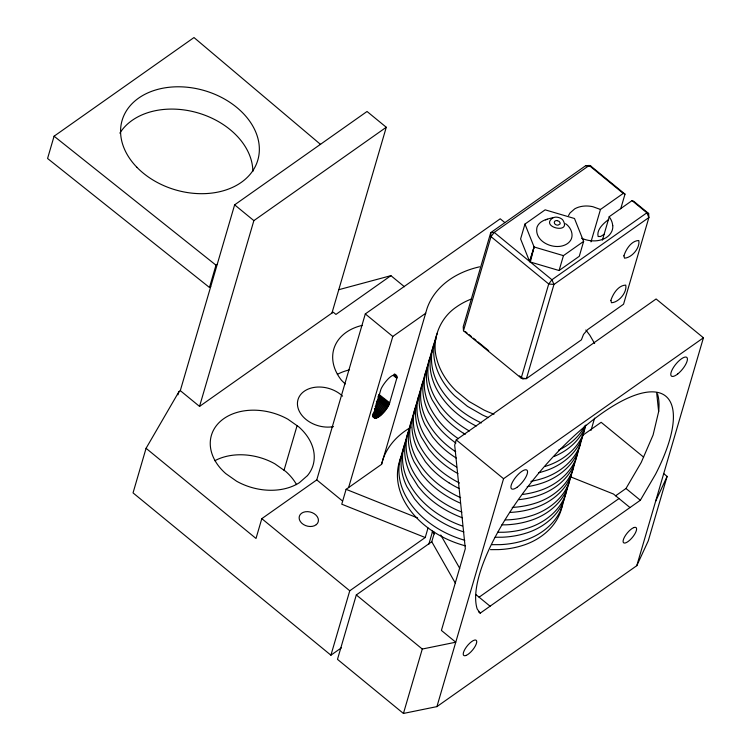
<?xml version="1.0" encoding="UTF-8"?>
<svg xmlns="http://www.w3.org/2000/svg" width="751" height="751" viewBox="0 0 751 751"><rect width="100%" height="100%" fill="white"/><g stroke="black" fill="none" stroke-linecap="round" stroke-linejoin="round"><path stroke-width="1.13" d="M396.913 377.565C394.162 368.694 381.358 386.145 380.626 390.276L373.669 414.054C373.698 426.136 389.365 407.258 389.656 402.78L396.8 378.251L396.913 377.565L394.153 375.378M566.235 490.253C563.879 511.6 545.357 527.418 525.681 533.257A84.15 61.544 16.3 0 1 502.353 537.218L495.134 537.256M567.681 485.287C565.325 506.634 546.812 522.452 527.127 528.291A84.15 61.544 16.3 0 1 503.808 532.252L497.613 532.281M569.971 476.819C568.113 498.608 549.319 514.961 529.305 520.856A84.15 61.544 16.3 0 1 505.986 524.827L501.856 524.846M573.36 466.531L573.586 464.437M584.344 428.314C581.987 449.661 563.475 465.479 543.79 471.318A84.15 61.544 16.3 0 1 538.514 472.783M657.51 393.928A143.798 49.331 -50.6 0 1 658.655 411.595L653.098 434.979L641.204 462.494L625.987 488.488L615.642 495.791M562.386 504.728C558.913 525.137 541.133 539.941 522.058 545.639A84.15 61.544 16.3 0 1 498.739 549.601L490.478 549.648M563.832 499.762C560.359 520.171 542.579 534.975 523.503 540.673A84.15 61.544 16.3 0 1 500.185 544.644L491.924 544.682M571.079 474.998C567.606 495.407 549.826 510.211 530.75 515.909A84.15 61.544 16.3 0 1 507.432 519.88L505.367 519.889M573.248 467.573C569.774 487.972 551.994 502.776 532.919 508.483A84.15 61.544 16.3 0 1 509.6 512.445M574.703 462.607C571.229 483.015 553.449 497.819 534.374 503.517A84.15 61.544 16.3 0 1 512.22 507.423M576.871 455.181C573.398 475.59 555.618 490.394 536.543 496.092A84.15 61.544 16.3 0 1 519.016 499.64M578.326 450.225C574.853 470.624 557.064 485.428 537.998 491.135A84.15 61.544 16.3 0 1 522.752 494.421M580.495 442.79C577.021 463.198 559.242 478.002 540.166 483.7A84.15 61.544 16.3 0 1 527.183 486.676M581.941 437.842C578.467 458.251 560.687 473.055 541.612 478.753A84.15 61.544 16.3 0 1 530.863 481.363M585.564 425.46C582.091 445.869 564.311 460.673 545.235 466.371M583.63 241.4L563.438 255.64L534.102 246.976L530.337 262.024L559.091 270.52L579.284 256.279L583.63 241.4L574.487 218.503L545.142 209.839L524.949 224.08L520.603 238.949L529.755 261.855L534.102 246.976L524.949 224.08M428.004 528.009L425.226 537.528L341.761 504.203L346.098 489.333L381.564 464.334L382.879 459.509A98.39 71.955 16.3 0 1 410.778 427.357M381.564 464.334L427.066 308.398A98.39 71.955 16.3 0 1 479.551 266.821M320.593 144.455L193.993 37.55L54.081 136.203L47.566 158.489L209.473 287.473L210.721 286.591M331.951 313.045L386.277 127.266L367.042 111.486L234.631 204.845L180.296 390.633L179.048 391.515L146.069 448.3L133.04 492.891L330.919 655.191L341.47 647.756M209.473 287.473L215.997 265.178L217.246 264.296M180.296 390.633L199.541 406.413L253.866 220.625L386.277 127.266M504.653 222.437L500.213 218.804L365.305 313.927L316.772 479.898L261.808 518.65L256.007 538.467L146.069 448.3M284.038 470.257L297.077 425.676M348.605 487.577L392.792 336.467L425.742 313.233M330.919 655.191L349.759 590.784L425.226 537.528M434.557 532.187L431.769 541.743L356.312 594.942L337.481 659.35L403.437 713.45L436.922 706.616L636.792 565.681L648.282 540.814L667.113 476.406L663.499 473.449M602.405 240.142L609.268 216.673L632.032 200.62L633.806 201.343L648.657 213.519L648.892 217.527L623.546 304.23L587.676 329.567L583.518 334.411L581.405 339.837L526.432 378.598L522.968 378.823L521.194 378.119L463.48 330.778L491.004 236.649L490.741 232.622L585.677 165.68L589.169 165.464L590.943 166.187L625.01 194.124L620.73 208.759M636.792 565.681L703.434 337.79L656.102 298.973L456.232 439.898L454.693 445.165L465.31 548.69L441.41 630.436L455.754 642.208L422.278 649.042L356.312 594.942M428.783 544.344L432.67 531.07M403.437 713.45L422.278 649.042M559.091 270.52L563.438 255.64M436.922 706.616L503.564 478.716L703.434 337.79M590.99 241.869L600.471 209.463L623.236 193.411L625.01 194.124M591.028 430.361L594.595 418.147M529.558 261.386L534.102 246.976M177.94 394.819L179.048 391.515M437.439 333.115C433.139 342.878 432.726 354.031 435.383 364.291A84.009 61.441 16.3 0 0 444.545 383.883A84.375 61.713 16.3 0 0 454.665 395.871L467.469 406.375L482.424 414.946A84.009 61.441 16.3 0 0 488.45 417.584M585.846 425.066C580.87 439.664 568.347 450.478 554.426 456.355M655.623 501.283L667.113 476.406M568.526 215.546L570.009 212.965L574.759 208.825A23.29 17.038 16.3 0 1 585.113 206.018A22.905 16.747 16.3 0 1 592.961 206.741L600.471 209.463M584.832 425.873C579.293 436.678 569.624 445.014 558.669 450.037M640.34 500.26L655.548 474.266A143.798 49.331 -50.6 0 0 595.825 417.753A143.798 49.331 -50.6 0 0 477.195 608.986L480.218 613.154L640.34 500.26L625.987 488.488M604.442 234.096L600.678 236.481L598.143 236.527C596.322 229.712 603.626 223.207 608.723 219.461M199.541 406.413L333.2 312.163L335.95 314.416L390.914 275.664L404.432 286.751M582.091 435.749L601.157 422.306L643.626 457.143M479.091 597.186L619.002 498.542M553.496 217.471C538.27 226.924 572.778 235.138 562.602 219.686C560.64 217.912 557.955 216.973 555.318 217.142C548.746 218.766 539.781 219.883 537.003 227.177C533.952 241.184 552.661 249.839 564.179 245.295A17.677 12.927 16.3 0 0 569.183 242.113C574.806 236.649 571.398 227.497 565.541 223.695M338.861 289.679L390.914 275.664M545.414 219.836L547.563 219.33M585.677 165.68L590.943 166.187M557.308 220.597L559.185 221.442L560.133 222.916A2.938 2.15 16.3 0 1 559.936 224.051L558.087 225.112A3.201 2.337 16.3 0 1 556.557 224.971C554.341 224.737 553.158 221.226 555.806 220.663A2.938 2.15 16.3 0 1 557.411 220.681M570.15 476.688L613.501 494.036L629.995 507.554M346.098 489.333L417.631 517.955M648.657 213.519L646.883 212.805L632.032 200.62M458.382 438.697C446.535 430.839 436.481 420.091 430.041 407.38A84.844 62.051 16.3 0 1 424.456 388.098A85.116 62.249 16.3 0 1 426.437 369.361A84.159 61.544 16.3 0 1 428.323 364.488M455.726 451.755C443.484 443.785 433.027 432.848 426.418 419.771A84.844 62.051 16.3 0 1 420.832 400.49A85.116 62.249 16.3 0 1 422.813 381.752A84.159 61.544 16.3 0 1 424.7 376.889M376.373 401.428L386.371 409.088M376.58 403.062L385.676 410.037M375.829 403.991L384.944 410.966M375.969 405.587L384.183 411.877M377.659 399.523L387.619 407.183M377.04 400.471L387.028 408.131M375.171 406.451L383.385 412.75M375.284 407.971L382.588 413.585M378.222 398.574L388.164 406.244M374.467 408.732L381.771 414.364M377.819 396.95L388.642 405.324M374.561 410.149L380.954 415.087M378.26 396.049L389.056 404.432M374.665 411.501L380.137 415.754M378.626 395.186L389.394 403.587M373.876 412.083L379.349 416.345M378.917 394.369L389.656 402.78M374.026 413.294L378.579 416.861M393.233 375.434L396.8 378.251M373.285 413.707L377.828 417.293M372.59 414.045L377.124 417.64M394.191 374.749L396.941 376.936M54.081 136.203L215.997 265.178M372.843 415.012L376.467 417.894M373.134 415.894L375.857 418.063M394.153 374.195L396.894 376.392M372.59 415.96L375.293 418.138M394.942 374.458L396.763 375.932M394.735 374.064L396.556 375.547M373.003 416.655L374.805 418.119M372.58 416.542L374.373 418.007M623.236 193.411L589.169 165.464L494.224 232.406L491.004 236.649L548.718 283.981L553.956 284.469L648.892 217.527L646.883 212.805L551.938 279.748L548.718 283.981L521.194 378.119L526.432 378.598L553.956 284.469L551.938 279.748L494.224 232.406L490.741 232.622L463.217 326.751L463.48 330.778M465.254 331.482L467.056 332.965M468.859 334.439L471.562 336.664M473.374 338.138L476.078 340.363M477.88 341.836L488.704 350.717M519.363 375.866L522.968 378.823M234.631 204.845L253.866 220.625M365.305 313.927L392.792 336.467M456.232 439.898L503.564 478.716M475.73 594.435L490.084 606.207M478.425 611.689L480.218 613.154M316.772 479.898L342.484 500.983M261.808 518.65L349.759 590.784M345.225 383.986L341.442 380.222A52.983 38.742 16.3 0 1 362.235 325.38M585.846 329.999L589.845 335.265L594.623 343.526M440.724 534.984L459.753 568.385M431.769 541.743L455.406 583.245M656.674 392.942L658.655 411.595M471.581 298.945A84.234 61.601 16.3 0 0 456.636 306.83C439.804 317.964 431.112 339.799 436.829 359.325A84.009 61.441 16.3 0 0 442.095 372.534A84.375 61.713 16.3 0 0 456.11 390.905L468.924 401.41L483.869 409.98A84.009 61.441 16.3 0 0 494.017 414.186M434.482 533.914A60.409 44.178 16.3 0 1 432.163 531.924M402.968 451.191A84.159 61.544 16.3 0 0 399.588 462.128A85.116 62.249 16.3 0 0 399.1 474.792A84.844 62.051 16.3 0 0 404.695 494.074C411.632 507.901 422.935 519.157 435.927 527.39A83.915 61.375 16.3 0 0 464.785 540.298M465.385 545.836A83.915 61.375 16.3 0 1 434.472 532.356C421.489 524.123 410.177 512.867 403.24 499.04A84.844 62.051 16.3 0 1 397.645 479.758A85.116 62.249 16.3 0 1 399.626 461.02A84.159 61.544 16.3 0 1 401.513 456.157M455.904 443.052A83.089 60.765 16.3 0 1 441.269 430.436L436.303 424.644L428.596 412.337A84.844 62.051 16.3 0 1 423.001 393.064A85.116 62.249 16.3 0 1 424.982 374.327A84.159 61.544 16.3 0 1 426.868 369.454M463.451 433.261A83.089 60.765 16.3 0 1 444.892 418.035L439.936 412.243L432.219 399.945A84.844 62.051 16.3 0 1 426.624 380.663A85.116 62.249 16.3 0 1 428.605 361.926A84.159 61.544 16.3 0 1 430.492 357.063M456.204 458.026A83.089 60.765 16.3 0 1 437.645 442.808L432.689 437.016L424.972 424.719A84.844 62.051 16.3 0 1 419.387 405.437A85.116 62.249 16.3 0 1 421.367 386.699A84.159 61.544 16.3 0 1 423.254 381.827M448.957 482.809A83.089 60.765 16.3 0 1 430.398 467.591L425.441 461.799L417.725 449.502A84.844 62.051 16.3 0 1 412.139 430.22A85.116 62.249 16.3 0 1 414.12 411.482A84.159 61.544 16.3 0 1 416.448 405.662M434.557 343.723A84.159 61.544 16.3 0 0 432.229 349.544A85.116 62.249 16.3 0 0 430.248 368.281A84.844 62.051 16.3 0 0 435.843 387.563C442.78 401.381 454.083 412.646 467.075 420.87A83.915 61.375 16.3 0 0 476.153 426.033M432.388 351.168A84.159 61.544 16.3 0 0 430.051 356.988A85.116 62.249 16.3 0 0 428.07 375.716A84.844 62.051 16.3 0 0 433.665 394.998C440.602 408.826 451.905 420.081 464.897 428.314A83.915 61.375 16.3 0 0 469.347 430.999M406.591 438.8A84.159 61.544 16.3 0 0 404.705 443.672A85.116 62.249 16.3 0 0 402.724 462.409A84.844 62.051 16.3 0 0 408.309 481.691C415.247 495.51 426.559 506.775 439.551 515.008A83.915 61.375 16.3 0 0 462.306 525.972M405.136 443.766A84.159 61.544 16.3 0 0 403.249 448.638A85.116 62.249 16.3 0 0 401.269 467.375A84.844 62.051 16.3 0 0 406.864 486.657L414.58 498.955L419.537 504.747A83.089 60.765 16.3 0 0 438.096 519.964A83.915 61.375 16.3 0 0 460.851 530.938A84.844 62.051 16.3 0 0 463.883 531.952M410.206 426.427A84.159 61.544 16.3 0 0 408.328 431.299A85.116 62.249 16.3 0 0 406.338 450.037A84.844 62.051 16.3 0 0 411.933 469.319C418.87 483.137 430.182 494.393 443.165 502.626A83.915 61.375 16.3 0 0 461.921 512.116M408.76 431.374A84.159 61.544 16.3 0 0 406.882 436.237A85.116 62.249 16.3 0 0 404.892 454.975A84.844 62.051 16.3 0 0 410.487 474.256L418.204 486.564L423.16 492.356A83.089 60.765 16.3 0 0 441.719 507.573A83.915 61.375 16.3 0 0 462.466 517.814M417.903 400.696A84.159 61.544 16.3 0 0 415.566 406.516A85.116 62.249 16.3 0 0 413.585 425.254A84.844 62.051 16.3 0 0 419.18 444.536C426.117 458.354 437.429 469.619 450.412 477.843A83.915 61.375 16.3 0 0 459.49 483.006M414.28 413.088A84.159 61.544 16.3 0 0 411.952 418.898A85.116 62.249 16.3 0 0 409.962 437.636A84.844 62.051 16.3 0 0 415.556 456.918C422.494 470.746 433.806 482.001 446.789 490.234A83.915 61.375 16.3 0 0 460.645 497.66M412.825 418.044A84.159 61.544 16.3 0 0 410.497 423.864A85.116 62.249 16.3 0 0 408.516 442.602A84.844 62.051 16.3 0 0 414.101 461.884L421.818 474.181L426.784 479.973A83.089 60.765 16.3 0 0 445.343 495.2A83.915 61.375 16.3 0 0 460.166 503.057M420.654 390.229A84.159 61.544 16.3 0 0 419.189 394.144A85.116 62.249 16.3 0 0 417.209 412.881A84.844 62.051 16.3 0 0 422.794 432.154C429.732 445.981 441.044 457.237 454.026 465.47A83.915 61.375 16.3 0 0 456.683 467.103M420.072 393.271A84.159 61.544 16.3 0 0 417.744 399.081A85.116 62.249 16.3 0 0 415.763 417.819A84.844 62.051 16.3 0 0 421.349 437.101L429.065 449.408L434.031 455.2A83.089 60.765 16.3 0 0 452.581 470.417A83.915 61.375 16.3 0 0 457.95 473.609M436.002 338.776A84.159 61.544 16.3 0 0 433.674 344.596A85.116 62.249 16.3 0 0 431.694 363.334A84.844 62.051 16.3 0 0 437.289 382.616C444.226 396.444 455.528 407.699 468.521 415.932A83.915 61.375 16.3 0 0 481.41 422.926M458.983 488.441A83.915 61.375 16.3 0 1 448.957 482.818M465.207 434.36A83.915 61.375 16.3 0 1 463.451 433.261M581.574 238.245A22.999 16.822 16.3 0 0 583.433 238.996A23.197 16.963 16.3 0 0 595.13 240.874C601.711 240.602 608.892 237.72 611.774 231.402A22.905 16.747 16.3 0 0 612.807 225.619M609.164 216.757A22.999 16.822 16.3 0 1 612.685 225.638M337.349 374.355A52.983 38.742 16.3 0 1 349.196 369.961M214.842 460.72A52.983 38.742 16.3 0 1 274.857 463.808L285.69 471.421A52.983 38.742 16.3 0 1 296.551 484.62M333.519 426.606A26.52 19.395 16.3 0 1 300.785 413.82A26.52 19.395 16.3 0 1 308.135 389.102A26.52 19.395 16.3 0 1 342.578 396.143M119.86 133.134A70.707 51.716 16.3 0 1 197.597 112.8A70.707 51.716 16.3 0 1 252.843 171.481M610.863 300.419L611.483 302.756C618.88 302.343 627.198 292.411 625.761 285.108C618.355 285.258 612.929 293.885 610.863 300.419M623.903 255.838L624.522 258.166C631.92 257.743 640.237 247.83 638.801 240.508C631.394 240.686 625.968 249.294 623.903 255.838M307.488 475.58L299.311 482.743A52.983 38.742 16.3 0 1 236.612 481.231L225.769 473.609A52.983 38.742 16.3 0 1 220.747 421.039A52.983 38.742 16.3 0 1 287.896 419.218L298.729 426.84A52.983 38.742 16.3 0 1 307.488 475.58M633.825 527.577L632.267 528.385A9.838 3.38 -50.6 0 0 623.095 541.706A9.838 3.38 -50.6 0 0 633.121 536.486A9.838 3.38 -50.6 0 0 633.825 527.577M316.302 524.639L314.481 525.728A9.838 7.2 16.3 0 1 300.306 521.485A9.838 7.2 16.3 0 1 305.281 511.778L307.732 511.647A9.838 7.2 16.3 0 1 317.251 516.65A9.838 7.2 16.3 0 1 316.302 524.639M466.23 655.388L464.907 655.754A9.838 3.38 -50.6 0 1 468.089 644.893A9.838 3.38 -50.6 0 1 476.669 642.49A9.838 3.38 -50.6 0 1 466.23 655.388M516.913 487.399A12.11 4.159 -50.6 0 0 527.315 470.624A12.11 4.159 -50.6 0 0 513.468 480.387A12.11 4.159 -50.6 0 0 516.913 487.399M677.731 373.96A12.11 4.159 -50.6 0 0 686.893 357.485A12.11 4.159 -50.6 0 0 672.671 368.788A12.11 4.159 -50.6 0 0 677.731 373.96M136.87 167.266A70.707 51.716 16.3 0 0 255.209 166.666A70.707 51.716 16.3 0 0 177.79 86.787A70.707 51.716 16.3 0 0 136.87 167.266"/></g></svg>
